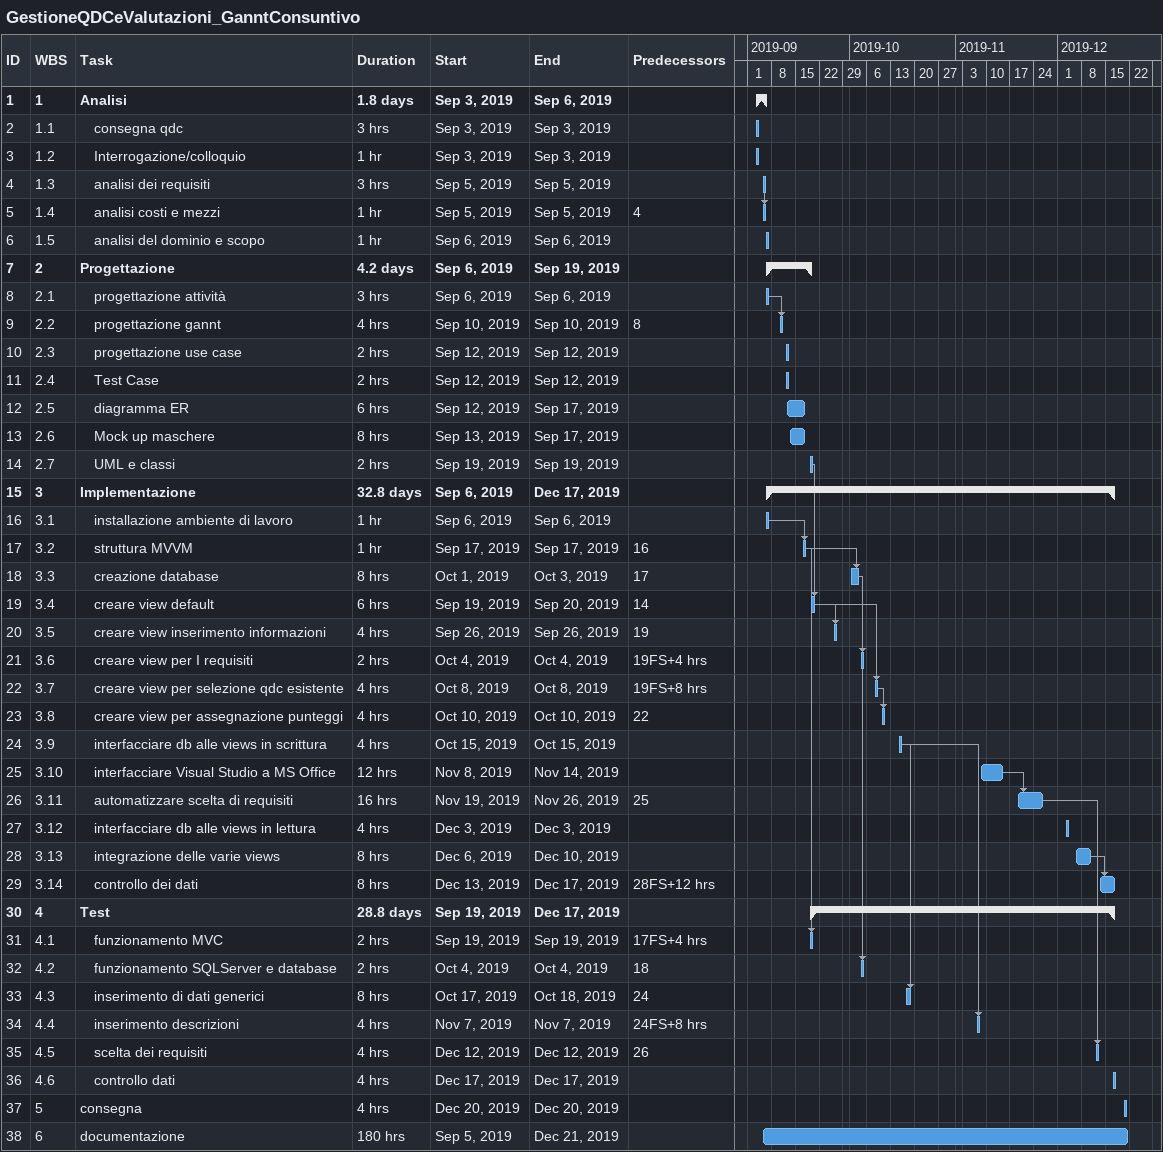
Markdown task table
GestioneQDCeValutazioni_GanntConsuntivo

| ID | WBS | Task | Duration | Start | Finish | Predecessors |
|---|---|---|---|---|---|---|
| 1 | 1 | **Analisi** | 1.8d | 2019-09-03 | 2019-09-06 |  |
| 2 | 1.1 | consegna qdc | 3h | 2019-09-03 | 2019-09-03 |  |
| 3 | 1.2 | Interrogazione/colloquio | 1h | 2019-09-03 | 2019-09-03 |  |
| 4 | 1.3 | analisi dei requisiti | 3h | 2019-09-05 | 2019-09-05 |  |
| 5 | 1.4 | analisi costi e mezzi | 1h | 2019-09-05 | 2019-09-05 | 4 |
| 6 | 1.5 | analisi del dominio e scopo | 1h | 2019-09-06 | 2019-09-06 |  |
| 7 | 2 | **Progettazione** | 4.2d | 2019-09-06 | 2019-09-19 |  |
| 8 | 2.1 | progettazione attività | 3h | 2019-09-06 | 2019-09-06 |  |
| 9 | 2.2 | progettazione gannt | 4h | 2019-09-10 | 2019-09-10 | 8 |
| 10 | 2.3 | progettazione use case | 2h | 2019-09-12 | 2019-09-12 |  |
| 11 | 2.4 | Test Case | 2h | 2019-09-12 | 2019-09-12 |  |
| 12 | 2.5 | diagramma ER | 6h | 2019-09-12 | 2019-09-17 |  |
| 13 | 2.6 | Mock up maschere | 8h | 2019-09-13 | 2019-09-17 |  |
| 14 | 2.7 | UML e classi | 2h | 2019-09-19 | 2019-09-19 |  |
| 15 | 3 | **Implementazione** | 32.8d | 2019-09-06 | 2019-12-17 |  |
| 16 | 3.1 | installazione ambiente di lavoro | 1h | 2019-09-06 | 2019-09-06 |  |
| 17 | 3.2 | struttura MVVM | 1h | 2019-09-17 | 2019-09-17 | 16 |
| 18 | 3.3 | creazione database | 8h | 2019-10-01 | 2019-10-03 | 17 |
| 19 | 3.4 | creare view default | 6h | 2019-09-19 | 2019-09-20 | 14 |
| 20 | 3.5 | creare view inserimento informazioni | 4h | 2019-09-26 | 2019-09-26 | 19 |
| 21 | 3.6 | creare view per I requisiti | 2h | 2019-10-04 | 2019-10-04 | 19FS+4h |
| 22 | 3.7 | creare view per selezione qdc esistente | 4h | 2019-10-08 | 2019-10-08 | 19FS+8h |
| 23 | 3.8 | creare view per assegnazione punteggi | 4h | 2019-10-10 | 2019-10-10 | 22 |
| 24 | 3.9 | interfacciare db alle views in scrittura | 4h | 2019-10-15 | 2019-10-15 |  |
| 25 | 3.10 | interfacciare Visual Studio a MS Office | 12h | 2019-11-08 | 2019-11-14 |  |
| 26 | 3.11 | automatizzare scelta di requisiti | 16h | 2019-11-19 | 2019-11-26 | 25 |
| 27 | 3.12 | interfacciare db alle views in lettura | 4h | 2019-12-03 | 2019-12-03 |  |
| 28 | 3.13 | integrazione delle varie views | 8h | 2019-12-06 | 2019-12-10 |  |
| 29 | 3.14 | controllo dei dati | 8h | 2019-12-13 | 2019-12-17 | 28FS+12h |
| 30 | 4 | **Test** | 28.8d | 2019-09-19 | 2019-12-17 |  |
| 31 | 4.1 | funzionamento MVC | 2h | 2019-09-19 | 2019-09-19 | 17FS+4h |
| 32 | 4.2 | funzionamento SQLServer e database | 2h | 2019-10-04 | 2019-10-04 | 18 |
| 33 | 4.3 | inserimento di dati generici | 8h | 2019-10-17 | 2019-10-18 | 24 |
| 34 | 4.4 | inserimento descrizioni | 4h | 2019-11-07 | 2019-11-07 | 24FS+8h |
| 35 | 4.5 | scelta dei requisiti | 4h | 2019-12-12 | 2019-12-12 | 26 |
| 36 | 4.6 | controllo dati | 4h | 2019-12-17 | 2019-12-17 |  |
| 37 | 5 | consegna | 4h | 2019-12-20 | 2019-12-20 |  |
| 38 | 6 | documentazione | 180h | 2019-09-05 | 2019-12-21 |  |
